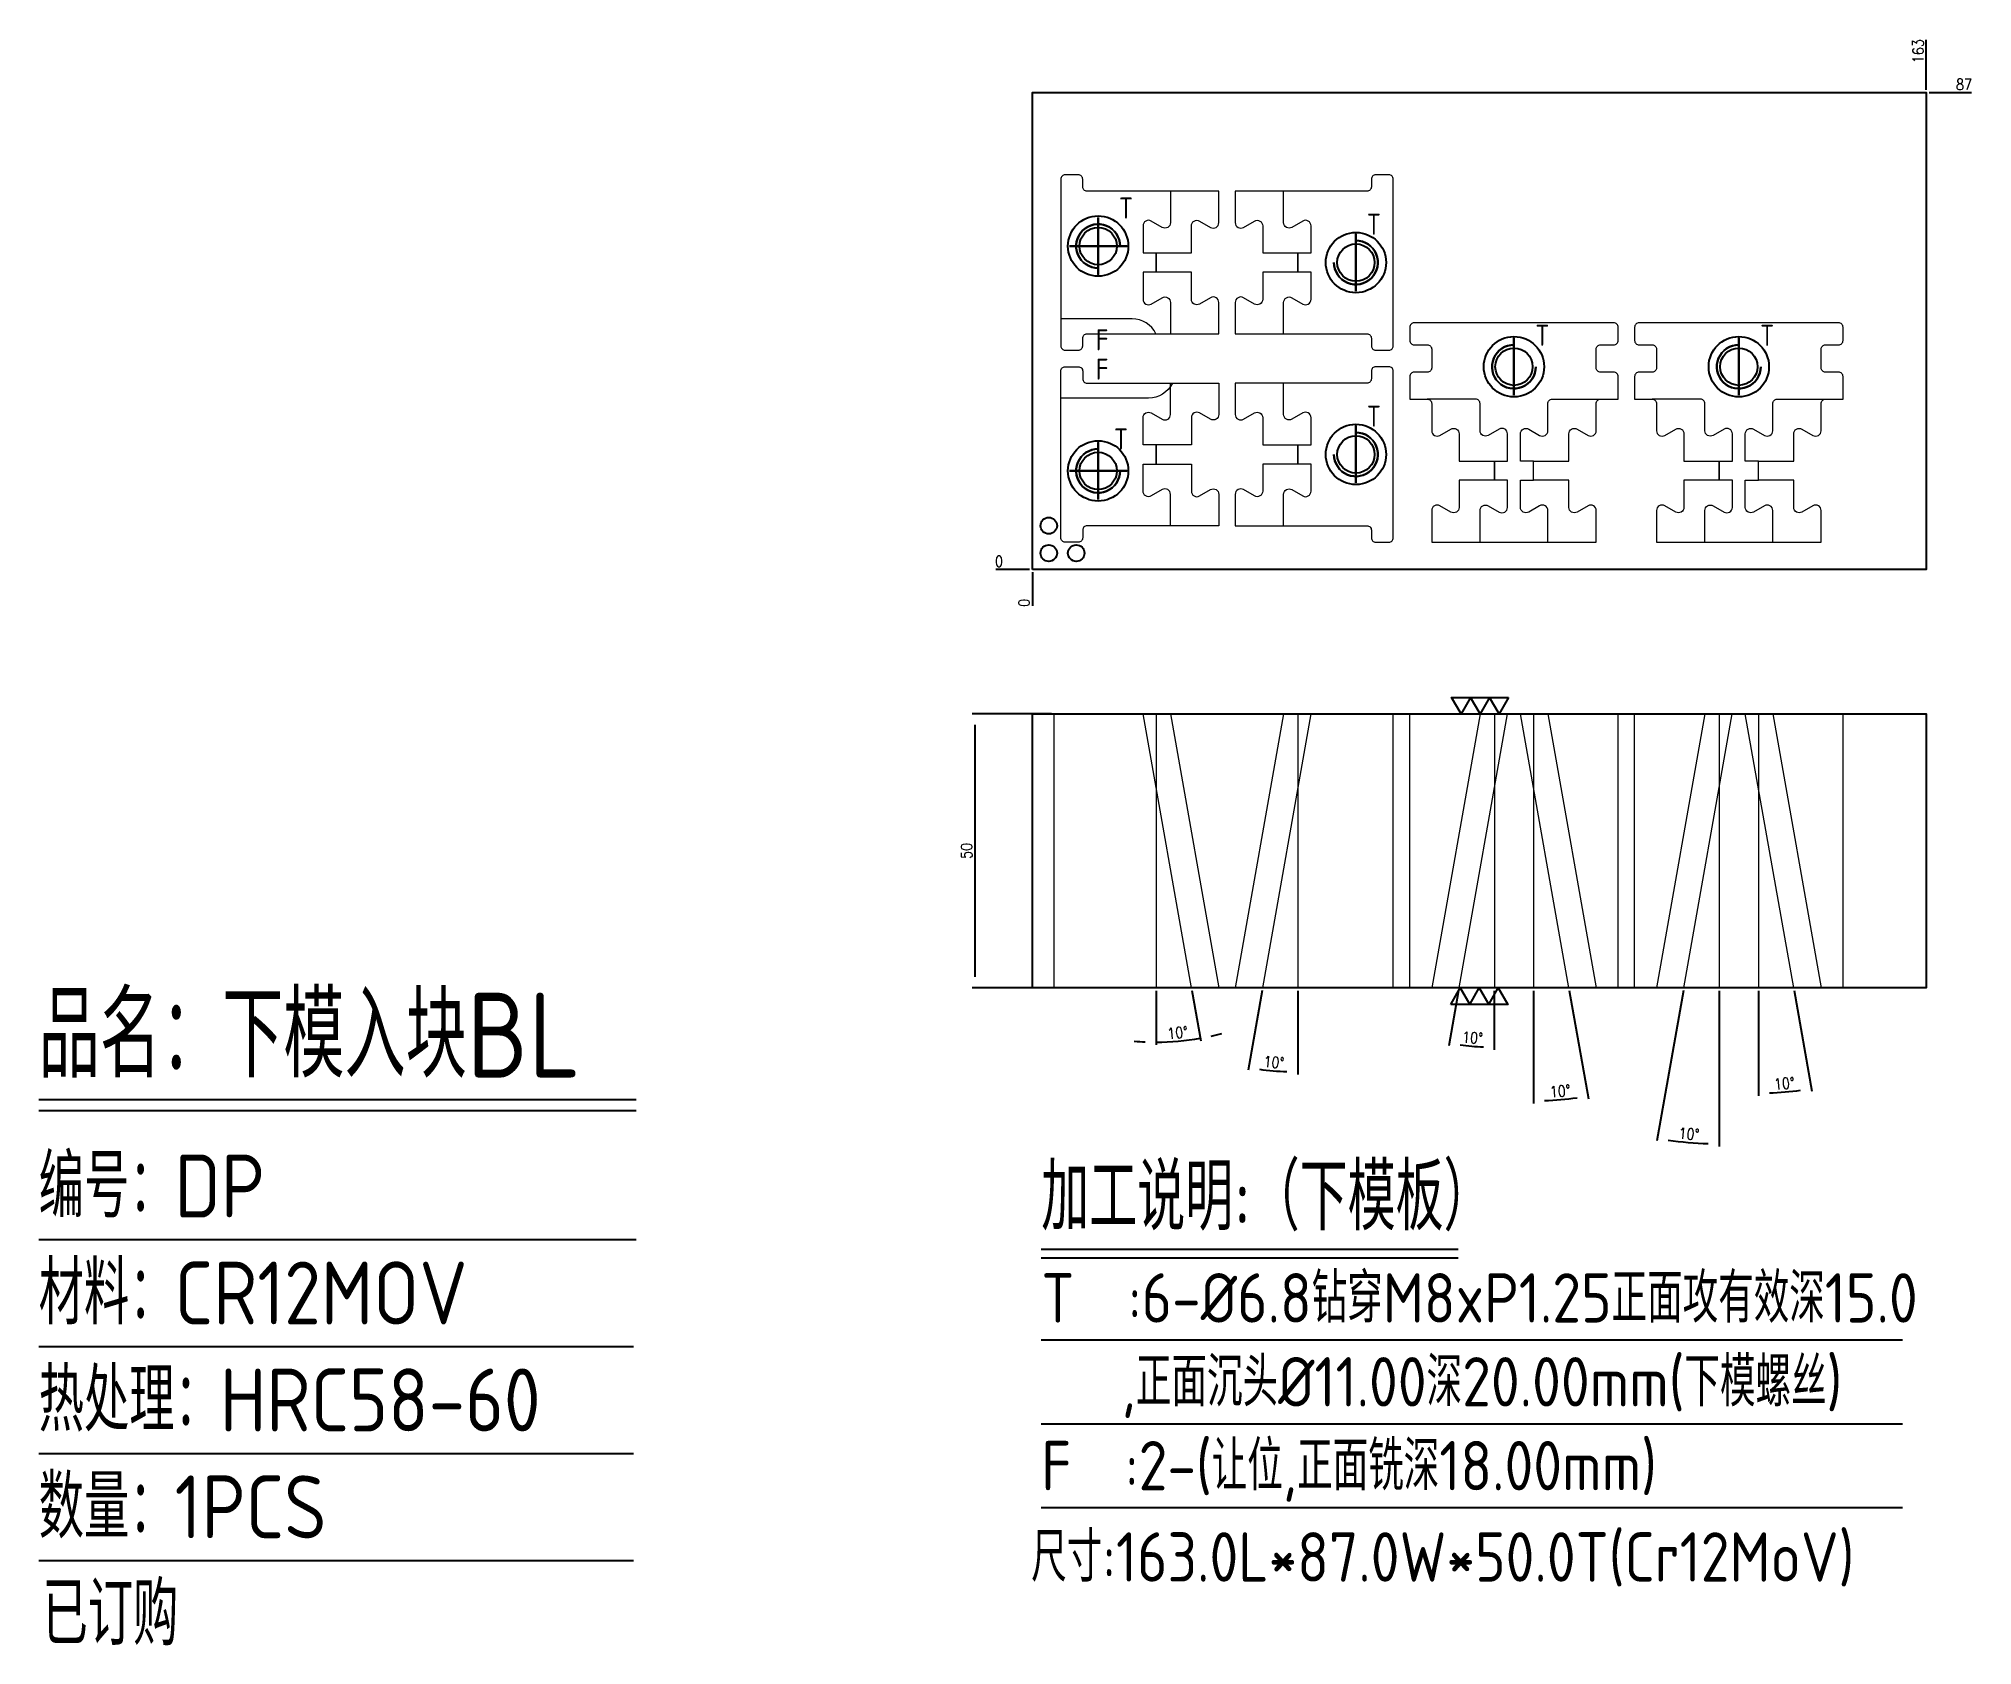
# Model space of a CAD drawing. Header units: millimetres. Extents: x 127289 to 127641, y -2987 to -2694.
import ezdxf
from ezdxf.enums import TextEntityAlignment as Align

# ---------------------------------------------------------------- set-up
doc = ezdxf.new("R2010")
doc.units = ezdxf.units.MM
doc.linetypes.add('CENTER', pattern=[0])
doc.linetypes.add('HIDDEN', pattern=[0])
for name, color, linetype in [('DIE_P', 2, 'Continuous'), ('DIM', 4, 'Continuous'), ('PRESS', 3, 'Continuous'), ('TEXT', 4, 'Continuous')]:
    doc.layers.add(name, color=color, linetype=linetype)
doc.styles.add('gbenor', font='gbenor.shx', dxfattribs={"bigfont": 'gbcbig.shx'})
doc.styles.get("Standard").update_dxf_attribs({"font": 'txt.shx', "width": 0.85, "bigfont": 'ctxt.shx'})
doc.dimstyles.new('T-2-WX', dxfattribs={"dimtxt": 2, "dimasz": 2, "dimexe": 0.5, "dimexo": 0.5, "dimgap": 0.5, "dimtad": 1, "dimtxsty": 'Standard', "dimblk": 'OPEN30', "dimcen": 0, "dimazin": 3, "dimtfac": 1, "dimtmove": 0, "dimatfit": 3, "dimldrblk": 'OPEN30', "dimlwd": -1, "dimlwe": -1})

# ---------------------------------------------------------------- blocks, each defined once
blk = doc.blocks.new('*D7579')
at = {"layer": 'Defpoints', "color": 0}
for p in [(127473.96, -2817.42), (127459.46, -2867.42), (127473.96, -2867.42)]:
    blk.add_point(p, dxfattribs=at)
at = {"layer": 'DIM', "color": 0}
for p, q in [((127473.46, -2817.42), (127458.96, -2817.42)), ((127459.46, -2819.42), (127459.46, -2865.42)), ((127473.46, -2867.42), (127458.96, -2867.42))]:
    blk.add_line(p, q, dxfattribs=at)
at = {"layer": 'DIM', "color": 0, "insert": (127457.96, -2842.42), "char_height": 2, "attachment_point": 5, "rotation": 90}
blk.add_mtext('50', dxfattribs=at)
blk = doc.blocks.new('_Open30')
blk = doc.blocks.new('*D7580')
at = {"layer": 'Defpoints', "color": 0}
for p in [(127490.14, -2817.42), (127492.54, -2817.42), (127492.54, -2867.42), (127498.96, -2867.42), (127495.23, -2877.22)]:
    blk.add_point(p, dxfattribs=at)
at = {"layer": 'DIM', "color": 0}
for p, q in [((127492.54, -2867.92), (127492.54, -2877.79)), ((127499.05, -2867.91), (127500.66, -2877.08))]:
    blk.add_line(p, q, dxfattribs=at)
for start, end in [(270, 280), (282.4755, 284.9509), (265.0491, 267.5245)]:
    blk.add_arc((127492.54, -2831), 46.29, start, end, dxfattribs=at)
at = {"layer": 'DIM', "color": 0, "insert": (127496.44, -2875.58), "char_height": 2, "attachment_point": 5, "rotation": 5}
blk.add_mtext('10%%d', dxfattribs=at)
blk = doc.blocks.new('*D7581')
at = {"layer": 'Defpoints', "color": 0}
for p in [(127518.38, -2817.42), (127520.77, -2817.42), (127511.96, -2867.42), (127518.38, -2867.42), (127512.37, -2882.37)]:
    blk.add_point(p, dxfattribs=at)
at = {"layer": 'DIM', "color": 0}
for p, q in [((127511.87, -2867.91), (127509.31, -2882.43)), ((127518.38, -2867.92), (127518.38, -2883.22))]:
    blk.add_line(p, q, dxfattribs=at)
blk.add_arc((127518.38, -2831), 51.72, 262.2157, 267.7843, dxfattribs=at)
at = {"layer": 'DIM', "color": 0, "insert": (127514, -2880.98), "char_height": 2, "attachment_point": 5, "rotation": 355}
blk.add_mtext('10%%d', dxfattribs=at)
blk = doc.blocks.new('*D7582')
at = {"layer": 'Defpoints', "color": 0}
for p in [(127599.96, -2817.42), (127602.35, -2817.42), (127602.35, -2867.42), (127608.77, -2867.42), (127605.59, -2886.51)]:
    blk.add_point(p, dxfattribs=at)
at = {"layer": 'DIM', "color": 0}
for p, q in [((127602.35, -2867.92), (127602.35, -2887.1)), ((127608.86, -2867.91), (127612.1, -2886.25))]:
    blk.add_line(p, q, dxfattribs=at)
blk.add_arc((127602.35, -2831), 55.6, 272.061, 277.939, dxfattribs=at)
at = {"layer": 'DIM', "color": 0, "insert": (127607.06, -2884.85), "char_height": 2, "attachment_point": 5, "rotation": 5}
blk.add_mtext('10%%d', dxfattribs=at)
blk = doc.blocks.new('*D7583')
at = {"layer": 'Defpoints', "color": 0}
for p in [(127595.19, -2817.42), (127597.59, -2817.42), (127588.77, -2867.42), (127595.19, -2867.42), (127587.67, -2895.39)]:
    blk.add_point(p, dxfattribs=at)
at = {"layer": 'DIM', "color": 0}
for p, q in [((127588.69, -2867.91), (127583.85, -2895.33)), ((127595.19, -2867.92), (127595.19, -2896.33))]:
    blk.add_line(p, q, dxfattribs=at)
blk.add_arc((127595.19, -2831), 64.83, 261.7677, 268.2323, dxfattribs=at)
at = {"layer": 'DIM', "color": 0, "insert": (127589.68, -2894.04), "char_height": 2, "attachment_point": 5, "rotation": 355}
blk.add_mtext('10%%d', dxfattribs=at)
blk = doc.blocks.new('*D7584')
at = {"layer": 'Defpoints', "color": 0}
for p in [(127558.96, -2817.42), (127561.35, -2817.42), (127561.35, -2867.42), (127567.77, -2867.42), (127564.67, -2887.89)]:
    blk.add_point(p, dxfattribs=at)
at = {"layer": 'DIM', "color": 0}
for p, q in [((127561.35, -2867.92), (127561.35, -2888.49)), ((127567.86, -2867.91), (127571.34, -2887.62))]:
    blk.add_line(p, q, dxfattribs=at)
blk.add_arc((127561.35, -2831), 56.99, 272.0108, 277.9892, dxfattribs=at)
at = {"layer": 'DIM', "color": 0, "insert": (127566.19, -2886.23), "char_height": 2, "attachment_point": 5, "rotation": 5}
blk.add_mtext('10%%d', dxfattribs=at)
blk = doc.blocks.new('*D7585')
at = {"layer": 'Defpoints', "color": 0}
for p in [(127554.19, -2817.42), (127556.59, -2817.42), (127547.77, -2867.42), (127554.19, -2867.42), (127548.71, -2877.9)]:
    blk.add_point(p, dxfattribs=at)
at = {"layer": 'DIM', "color": 0}
for p, q in [((127547.69, -2867.91), (127545.91, -2877.99)), ((127554.19, -2867.92), (127554.19, -2878.72))]:
    blk.add_line(p, q, dxfattribs=at)
blk.add_arc((127554.19, -2831), 47.22, 262.427, 267.573, dxfattribs=at)
at = {"layer": 'DIM', "color": 0, "insert": (127550.21, -2876.5), "char_height": 2, "attachment_point": 5, "rotation": 355}
blk.add_mtext('10%%d', dxfattribs=at)
blk = doc.blocks.new('*D7586')
at = {"layer": 'Defpoints', "color": 0}
for p in [(127632.96, -2704.11), (127637.96, -2704.11), (127469.96, -2791.11)]:
    blk.add_point(p, dxfattribs=at)
at = {"layer": 'DIM', "color": 0}
blk.add_line((127633.46, -2704.11), (127641.21, -2704.11), dxfattribs=at)
at = {"layer": 'DIM', "color": 0, "insert": (127639.83, -2702.61), "char_height": 2, "attachment_point": 5}
blk.add_mtext('87', dxfattribs=at)
blk = doc.blocks.new('*D7587')
at = {"layer": 'Defpoints', "color": 0}
for p in [(127464.96, -2791.11), (127469.96, -2791.11), (127469.96, -2791.11)]:
    blk.add_point(p, dxfattribs=at)
at = {"layer": 'DIM', "color": 0}
blk.add_line((127469.46, -2791.11), (127463.32, -2791.11), dxfattribs=at)
at = {"layer": 'DIM', "color": 0, "insert": (127463.89, -2789.61), "char_height": 2, "attachment_point": 5}
blk.add_mtext('0', dxfattribs=at)
blk = doc.blocks.new('*D7588')
at = {"layer": 'Defpoints', "color": 0}
for p in [(127469.96, -2791.11), (127469.96, -2791.11), (127469.96, -2796.11)]:
    blk.add_point(p, dxfattribs=at)
at = {"layer": 'DIM', "color": 0}
blk.add_line((127469.96, -2791.61), (127469.96, -2797.74), dxfattribs=at)
at = {"layer": 'DIM', "color": 0, "insert": (127468.46, -2797.17), "char_height": 2, "attachment_point": 5, "rotation": 90}
blk.add_mtext('0', dxfattribs=at)
blk = doc.blocks.new('*D7589')
at = {"layer": 'Defpoints', "color": 0}
for p in [(127632.96, -2699.11), (127632.96, -2704.11), (127469.96, -2791.11)]:
    blk.add_point(p, dxfattribs=at)
at = {"layer": 'DIM', "color": 0}
blk.add_line((127632.96, -2703.61), (127632.96, -2694.48), dxfattribs=at)
at = {"layer": 'DIM', "color": 0, "insert": (127631.46, -2696.54), "char_height": 2, "attachment_point": 5, "rotation": 90}
blk.add_mtext('163', dxfattribs=at)

msp = doc.modelspace()

# ---------------------------------------------------------------- linework, layer by layer
at = {"layer": 'DIE_P', "color": 2, "linetype": 'HIDDEN', "lineweight": 15, "ltscale": 5}
for p, q in [((127492.537, -2817.415), (127492.537, -2867.415)), ((127518.377, -2817.415), (127518.377, -2867.415)), ((127554.194, -2817.415), (127554.194, -2867.415)), ((127561.354, -2817.415), (127561.354, -2867.415)), ((127595.194, -2817.415), (127595.194, -2867.415)), ((127602.354, -2817.415), (127602.354, -2867.415))]:
    msp.add_line(p, q, dxfattribs=at)
at = {"layer": 'DIE_P', "color": 2, "lineweight": 15}
for p, q in [((127576.774, -2817.415), (127538.774, -2817.415)), ((127538.774, -2867.415), (127538.774, -2817.415)), ((127551.589, -2817.415), (127542.773, -2867.415)), ((127547.773, -2867.415), (127556.589, -2817.415)), ((127567.775, -2867.415), (127558.958, -2817.415)), ((127563.958, -2817.415), (127572.775, -2867.415)), ((127576.774, -2867.415), (127576.774, -2817.415)), ((127617.774, -2817.415), (127579.774, -2817.415)), ((127579.774, -2867.415), (127579.774, -2817.415)), ((127592.589, -2817.415), (127583.773, -2867.415)), ((127588.773, -2867.415), (127597.589, -2817.415)), ((127608.775, -2867.415), (127599.958, -2817.415)), ((127604.958, -2817.415), (127613.775, -2867.415)), ((127617.774, -2867.415), (127617.774, -2817.415)), ((127538.774, -2867.415), (127576.774, -2867.415)), ((127579.774, -2867.415), (127617.774, -2867.415))]:
    msp.add_line(p, q, dxfattribs=at)
at = {"layer": 'DIE_P', "color": 1, "linetype": 'Continuous', "lineweight": 15}
for points in [[(127503.957, -2748.106), (127503.957, -2742.388, 0.5773503), (127502.457, -2741.522), (127500.457, -2742.677, -0.5773503), (127498.957, -2741.811), (127498.957, -2736.856), (127492.537, -2736.856), (127492.537, -2733.356), (127498.957, -2733.356), (127498.957, -2728.401, -0.5773503), (127500.457, -2727.535), (127502.457, -2728.69, 0.5773503), (127503.957, -2727.824), (127503.957, -2722.106), (127479.941, -2722.106, -0.4142136), (127479.141, -2721.306), (127479.141, -2719.906, 0.4142136), (127478.341, -2719.106), (127475.941, -2719.106, 0.4142136), (127475.141, -2719.906), (127475.141, -2750.306, 0.4142136), (127475.941, -2751.106), (127478.341, -2751.106, 0.4142136), (127479.141, -2750.306), (127479.141, -2748.906, -0.4142136), (127479.941, -2748.106)], [(127506.957, -2722.106), (127506.957, -2727.824, 0.5773503), (127508.457, -2728.69), (127510.457, -2727.535, -0.5773503), (127511.957, -2728.401), (127511.957, -2733.356), (127518.377, -2733.356), (127518.377, -2736.856), (127511.957, -2736.856), (127511.957, -2741.811, -0.5773503), (127510.457, -2742.677), (127508.457, -2741.522, 0.5773503), (127506.957, -2742.388), (127506.957, -2748.106), (127530.974, -2748.106, -0.4142136), (127531.774, -2748.906), (127531.774, -2750.306, 0.4142136), (127532.574, -2751.106), (127534.974, -2751.106, 0.4142136), (127535.774, -2750.306), (127535.774, -2719.906, 0.4142136), (127534.974, -2719.106), (127532.574, -2719.106, 0.4142136), (127531.774, -2719.906), (127531.774, -2721.306, -0.4142136), (127530.974, -2722.106)], [(127573.574, -2760.026), (127576.774, -2760.026), (127576.774, -2755.906, 0.4142136), (127575.974, -2755.106), (127573.574, -2755.106, -0.4142136), (127572.774, -2754.306), (127572.774, -2750.906, -0.4142136), (127573.574, -2750.106), (127575.974, -2750.106, 0.4142136), (127576.774, -2749.306), (127576.774, -2746.906, 0.4142136), (127575.974, -2746.106), (127539.574, -2746.106, 0.4142136), (127538.774, -2746.906), (127538.774, -2749.306, 0.4142136), (127539.574, -2750.106), (127541.974, -2750.106, -0.4142136), (127542.774, -2750.906), (127542.774, -2754.306, -0.4142136), (127541.974, -2755.106), (127539.574, -2755.106, 0.4142136), (127538.774, -2755.906), (127538.774, -2760.026), (127541.974, -2760.026, -0.4142136), (127542.774, -2760.826), (127542.774, -2765.774, 0.5773503), (127544.274, -2766.64), (127546.274, -2765.485, -0.5773503), (127547.774, -2766.351), (127547.774, -2771.306), (127554.194, -2771.306), (127554.194, -2774.806), (127547.774, -2774.806), (127547.774, -2779.761, -0.5773503), (127546.274, -2780.627), (127544.274, -2779.472, 0.5773503), (127542.774, -2780.338), (127542.774, -2786.106), (127572.774, -2786.106), (127572.774, -2780.338, 0.5773503), (127571.274, -2779.472), (127569.274, -2780.627, -0.5773503), (127567.774, -2779.761), (127567.774, -2774.806), (127561.354, -2774.806), (127561.354, -2771.306), (127567.774, -2771.306), (127567.774, -2766.351, -0.5773503), (127569.274, -2765.485), (127571.274, -2766.64, 0.5773503), (127572.774, -2765.774), (127572.774, -2760.826, -0.4142136)], [(127614.574, -2760.026), (127617.774, -2760.026), (127617.774, -2755.906, 0.4142136), (127616.974, -2755.106), (127614.574, -2755.106, -0.4142136), (127613.774, -2754.306), (127613.774, -2750.906, -0.4142136), (127614.574, -2750.106), (127616.974, -2750.106, 0.4142136), (127617.774, -2749.306), (127617.774, -2746.906, 0.4142136), (127616.974, -2746.106), (127580.574, -2746.106, 0.4142136), (127579.774, -2746.906), (127579.774, -2749.306, 0.4142136), (127580.574, -2750.106), (127582.974, -2750.106, -0.4142136), (127583.774, -2750.906), (127583.774, -2754.306, -0.4142136), (127582.974, -2755.106), (127580.574, -2755.106, 0.4142136), (127579.774, -2755.906), (127579.774, -2760.026), (127582.974, -2760.026, -0.4142136), (127583.774, -2760.826), (127583.774, -2765.774, 0.5773503), (127585.274, -2766.64), (127587.274, -2765.485, -0.5773503), (127588.774, -2766.351), (127588.774, -2771.306), (127595.194, -2771.306), (127595.194, -2774.806), (127588.774, -2774.806), (127588.774, -2779.761, -0.5773503), (127587.274, -2780.627), (127585.274, -2779.472, 0.5773503), (127583.774, -2780.338), (127583.774, -2786.106), (127613.774, -2786.106), (127613.774, -2780.338, 0.5773503), (127612.274, -2779.472), (127610.274, -2780.627, -0.5773503), (127608.774, -2779.761), (127608.774, -2774.806), (127602.354, -2774.806), (127602.354, -2771.306), (127608.774, -2771.306), (127608.774, -2766.351, -0.5773503), (127610.274, -2765.485), (127612.274, -2766.64, 0.5773503), (127613.774, -2765.774), (127613.774, -2760.826, -0.4142136)], [(127503.957, -2757.106), (127503.957, -2762.824, -0.5773503), (127502.457, -2763.69), (127500.457, -2762.535, 0.5773503), (127498.957, -2763.401), (127498.957, -2768.356), (127492.537, -2768.356), (127492.537, -2771.856), (127498.957, -2771.856), (127498.957, -2776.811, 0.5773503), (127500.457, -2777.677), (127502.457, -2776.522, -0.5773503), (127503.957, -2777.388), (127503.957, -2783.106), (127479.941, -2783.106, 0.4142136), (127479.141, -2783.906), (127479.141, -2785.306, -0.4142136), (127478.341, -2786.106), (127475.941, -2786.106, -0.4142136), (127475.141, -2785.306), (127475.141, -2754.906, -0.4142136), (127475.941, -2754.106), (127478.341, -2754.106, -0.4142136), (127479.141, -2754.906), (127479.141, -2756.306, 0.4142136), (127479.941, -2757.106)], [(127506.957, -2757.106), (127506.957, -2762.824, 0.5773503), (127508.457, -2763.69), (127510.457, -2762.535, -0.5773503), (127511.957, -2763.401), (127511.957, -2768.356), (127518.377, -2768.356), (127518.377, -2771.856), (127511.957, -2771.856), (127511.957, -2776.811, -0.5773503), (127510.457, -2777.677), (127508.457, -2776.522, 0.5773503), (127506.957, -2777.388), (127506.957, -2783.106), (127530.974, -2783.106, -0.4142136), (127531.774, -2783.906), (127531.774, -2785.306, 0.4142136), (127532.574, -2786.106), (127534.974, -2786.106, 0.4142136), (127535.774, -2785.306), (127535.774, -2754.906, 0.4142136), (127534.974, -2754.106), (127532.574, -2754.106, 0.4142136), (127531.774, -2754.906), (127531.774, -2756.306, -0.4142136), (127530.974, -2757.106)]]:
    msp.add_lwpolyline(points, format="xyb", close=True, dxfattribs=at)
at = {"layer": 'DIE_P', "lineweight": 15}
for points in [[(127495.141, -2722.106), (127495.141, -2727.824, -0.5773503), (127493.641, -2728.69), (127491.641, -2727.535, 0.5773503), (127490.141, -2728.401), (127490.141, -2733.356), (127492.537, -2733.356), (127492.537, -2736.856), (127490.141, -2736.856), (127490.141, -2741.811, 0.5773503), (127491.641, -2742.677), (127493.641, -2741.522, -0.5773503), (127495.141, -2742.388), (127495.141, -2748.106)], [(127515.774, -2748.106), (127515.774, -2742.388, -0.5773503), (127517.274, -2741.522), (127519.274, -2742.677, 0.5773503), (127520.774, -2741.811), (127520.774, -2736.856), (127518.377, -2736.856), (127518.377, -2733.356), (127520.774, -2733.356), (127520.774, -2728.401, 0.5773503), (127519.274, -2727.535), (127517.274, -2728.69, -0.5773503), (127515.774, -2727.824), (127515.774, -2722.106)], [(127495.141, -2783.106), (127495.141, -2777.388, 0.5773503), (127493.641, -2776.522), (127491.641, -2777.677, -0.5773503), (127490.141, -2776.811), (127490.141, -2771.856), (127492.537, -2771.856), (127492.537, -2768.356), (127490.141, -2768.356), (127490.141, -2763.401, -0.5773503), (127491.641, -2762.535), (127493.641, -2763.69, 0.5773503), (127495.141, -2762.824), (127495.141, -2757.106)], [(127515.774, -2783.106), (127515.774, -2777.388, -0.5773503), (127517.274, -2776.522), (127519.274, -2777.677, 0.5773503), (127520.774, -2776.811), (127520.774, -2771.856), (127518.377, -2771.856), (127518.377, -2768.356), (127520.774, -2768.356), (127520.774, -2763.401, 0.5773503), (127519.274, -2762.535), (127517.274, -2763.69, -0.5773503), (127515.774, -2762.824), (127515.774, -2757.106)], [(127551.59, -2786.106), (127551.59, -2780.338, -0.5773503), (127553.09, -2779.472), (127555.09, -2780.627, 0.5773503), (127556.59, -2779.761), (127556.59, -2774.806), (127554.194, -2774.806), (127554.194, -2771.306), (127556.59, -2771.306), (127556.59, -2766.351, 0.5773503), (127555.09, -2765.485), (127553.09, -2766.64, -0.5773503), (127551.59, -2765.774), (127551.59, -2760.826, 0.4142136), (127550.79, -2760.026), (127541.974, -2760.026)], [(127563.957, -2786.106), (127563.957, -2780.338, 0.5773503), (127562.457, -2779.472), (127560.457, -2780.627, -0.5773503), (127558.957, -2779.761), (127558.957, -2774.806), (127561.354, -2774.806), (127561.354, -2771.306), (127558.957, -2771.306), (127558.957, -2766.351, -0.5773503), (127560.457, -2765.485), (127562.457, -2766.64, 0.5773503), (127563.957, -2765.774), (127563.957, -2760.826, -0.4142136), (127564.757, -2760.026), (127573.574, -2760.026)], [(127592.59, -2786.106), (127592.59, -2780.338, -0.5773503), (127594.09, -2779.472), (127596.09, -2780.627, 0.5773503), (127597.59, -2779.761), (127597.59, -2774.806), (127595.194, -2774.806), (127595.194, -2771.306), (127597.59, -2771.306), (127597.59, -2766.351, 0.5773503), (127596.09, -2765.485), (127594.09, -2766.64, -0.5773503), (127592.59, -2765.774), (127592.59, -2760.826, 0.4142136), (127591.79, -2760.026), (127582.974, -2760.026)], [(127604.957, -2786.106), (127604.957, -2780.338, 0.5773503), (127603.457, -2779.472), (127601.457, -2780.627, -0.5773503), (127599.957, -2779.761), (127599.957, -2774.806), (127602.354, -2774.806), (127602.354, -2771.306), (127599.957, -2771.306), (127599.957, -2766.351, -0.5773503), (127601.457, -2765.485), (127603.457, -2766.64, 0.5773503), (127604.957, -2765.774), (127604.957, -2760.826, -0.4142136), (127605.757, -2760.026), (127614.574, -2760.026)]]:
    msp.add_lwpolyline(points, format="xyb", dxfattribs=at)
at = {"layer": 'DIE_P'}
for points in [[(127485.957, -2732.106, 2.4142136), (127481.957, -2736.106, -2.4142136)], [(127524.957, -2735.106, 2.4142136), (127528.957, -2731.106, -2.4142136)], [(127561.774, -2754.106, -2.4142136), (127557.774, -2750.106, 2.4142136)], [(127602.774, -2754.106, -2.4142136), (127598.774, -2750.106, 2.4142136)], [(127524.957, -2770.106, 2.4142136), (127528.957, -2766.106, -2.4142136)], [(127485.957, -2773.106, -2.4142136), (127481.957, -2769.106, 2.4142136)]]:
    msp.add_lwpolyline(points, format="xyb", close=True, dxfattribs=at)
at = {"layer": 'DIE_P', "color": 4, "linetype": 'CENTER', "ltscale": 0.007}
for points in [[(127481.957, -2726.906), (127481.957, -2737.306)], [(127476.757, -2732.106), (127487.157, -2732.106)], [(127528.957, -2740.306), (127528.957, -2729.906)], [(127557.774, -2759.306), (127557.774, -2748.906)], [(127598.774, -2759.306), (127598.774, -2748.906)], [(127528.957, -2775.306), (127528.957, -2764.906)], [(127481.957, -2778.306), (127481.957, -2767.906)], [(127476.757, -2773.106), (127487.157, -2773.106)]]:
    msp.add_lwpolyline(points, close=True, dxfattribs=at)
at = {"layer": 'DIE_P', "color": 94, "linetype": 'Continuous', "lineweight": 15}
for points in [[(127492.489, -2748.106, 0.2889655), (127488.157, -2745.375), (127475.141, -2745.375), (127475.141, -2750.306, 0.4142136), (127475.941, -2751.106), (127478.341, -2751.106, 0.4142136), (127479.141, -2750.306), (127479.141, -2748.906, -0.4142136), (127479.941, -2748.106)], [(127495.489, -2757.106, -0.2889655), (127491.157, -2759.837), (127475.141, -2759.837), (127475.141, -2754.906, -0.4142136), (127475.941, -2754.106), (127478.341, -2754.106, -0.4142136), (127479.141, -2754.906), (127479.141, -2756.306, 0.4142136), (127479.941, -2757.106)]]:
    msp.add_lwpolyline(points, format="xyb", close=True, dxfattribs=at)
at = {"layer": 'DIE_P', "color": 2, "lineweight": 15}
for points in [[(127495.142, -2817.415), (127503.958, -2867.415), (127473.958, -2867.415), (127473.958, -2817.415)], [(127515.773, -2817.415), (127506.956, -2867.415), (127535.774, -2867.415), (127535.774, -2817.415)]]:
    msp.add_lwpolyline(points, close=True, dxfattribs=at)
for points in [[(127498.958, -2867.415), (127490.142, -2817.415)], [(127511.956, -2867.415), (127520.773, -2817.415)]]:
    msp.add_lwpolyline(points, dxfattribs=at)
at = {"layer": 'DIE_P'}
for centre, radius in [((127481.957, -2732.106), 5.5), ((127481.957, -2732.106), 5.5), ((127481.957, -2732.106), 3.4), ((127481.957, -2732.106), 3.4), ((127528.957, -2735.106), 5.5), ((127528.957, -2735.106), 3.4), ((127557.774, -2754.106), 5.5), ((127598.774, -2754.106), 5.5), ((127557.774, -2754.106), 3.4), ((127598.774, -2754.106), 3.4), ((127481.957, -2773.106), 5.5), ((127481.957, -2773.106), 5.5), ((127528.957, -2770.106), 5.5), ((127528.957, -2770.106), 3.4), ((127481.957, -2773.106), 3.4), ((127481.957, -2773.106), 3.4)]:
    msp.add_circle(centre, radius, dxfattribs=at)
at = {"layer": 'DIM', "color": 4, "linetype": 'Continuous', "lineweight": 25}
for p, q in [((127288.779, -2887.773), (127397.731, -2887.773)), ((127288.779, -2889.781), (127397.731, -2889.781)), ((127288.779, -2913.303), (127397.731, -2913.303)), ((127288.779, -2932.809), (127397.258, -2932.809)), ((127288.779, -2952.315), (127397.258, -2952.315)), ((127288.779, -2971.821), (127397.258, -2971.821))]:
    msp.add_line(p, q, dxfattribs=at)
at = {"layer": 'PRESS', "color": 8, "linetype": 'HIDDEN'}
for points in [[(127469.957, -2791.106), (127469.957, -2704.106), (127632.957, -2704.106), (127632.957, -2791.106)], [(127469.957, -2817.415), (127632.957, -2817.415), (127632.957, -2867.415), (127469.957, -2867.415)]]:
    msp.add_lwpolyline(points, close=True, dxfattribs=at)
at = {"layer": 'PRESS', "color": 4}
for points in [[(127556.781, -2814.438), (127555.049, -2817.438), (127553.317, -2814.438), (127551.585, -2817.438), (127549.853, -2814.438), (127548.121, -2817.438), (127546.389, -2814.438), (127556.781, -2814.438)], [(127546.261, -2870.415), (127547.993, -2867.415), (127549.725, -2870.415), (127551.457, -2867.415), (127553.189, -2870.415), (127554.921, -2867.415), (127556.653, -2870.415), (127546.261, -2870.415)]]:
    msp.add_lwpolyline(points, close=True, dxfattribs=at)
at = {"layer": 'TEXT', "color": 3}
for p, q in [((127471.587, -2915.087), (127547.619, -2915.087)), ((127471.587, -2916.662), (127547.619, -2916.662)), ((127471.587, -2931.602), (127628.613, -2931.602)), ((127471.587, -2946.902), (127628.613, -2946.902)), ((127471.587, -2962.202), (127628.613, -2962.202))]:
    msp.add_line(p, q, dxfattribs=at)
at = {"layer": 'TEXT', "color": 4}
for centre in [(127472.957, -2783.106), (127472.957, -2788.106), (127477.957, -2788.106)]:
    msp.add_circle(centre, 1.5, dxfattribs=at)

# ---------------------------------------------------------------- texts
at = {"layer": 'DIM', "color": 3, "linetype": 'Continuous', "lineweight": 25, "style": 'gbenor'}
for s, height, p in [('品名：下模入块BL', 15.49, (127288.779, -2883.757)), ('编号：DP', 11.4741, (127288.779, -2909.287)), ('材料：CR12MOV', 11.4741, (127288.779, -2928.793)), ('热处理：HRC58-60', 11.47411, (127288.779, -2948.299)), ('数量：1PCS', 11.4741, (127288.779, -2967.805)), ('已订购', 11.4741, (127289.477, -2987.311))]:
    msp.add_text(s, height=height, dxfattribs=at).set_placement(p)
at = {"layer": 'TEXT', "color": 4, "style": 'gbenor'}
for s, p in [('T', (127487.032, -2725.169)), ('T', (127532.229, -2728.115)), ('T', (127562.933, -2748.368)), ('T', (127603.933, -2748.368)), ('F', (127482.685, -2749.216)), ('F', (127482.685, -2754.548)), ('T', (127532.229, -2763.115)), ('T', (127486.109, -2767.301))]:
    msp.add_text(s, height=3.84, dxfattribs=at).set_placement(p, align=Align.MIDDLE_CENTER)
for s, height, p in [('加工说明:（下模板）', 12.15, (127471.587, -2911.622)), ('T  :6-%%C6.8钻穿M8xP1.25正面攻有效深15.0', 9, (127471.587, -2928.452)), ('   ,正面沉头%%C11.00深20.00mm(下模螺丝)', 9, (127471.587, -2943.752)), ('F  :2-(让位,正面铣深18.00mm)', 9, (127471.587, -2959.052)), ('尺寸:163.0L*87.0W*50.0T(Cr12MoV)', 9, (127469.752, -2975.704))]:
    msp.add_text(s, height=height, dxfattribs=at).set_placement(p)

# ---------------------------------------------------------------- dimensions: what is measured, and where the dimension line sits
at = {"layer": 'DIM', "color": 4}
for feature_location, offset, dtype, origin, picture, middle in [((127632.957, -2704.106), (0, 5), 1, (127469.957, -2791.106), '*D7589', (127631.457, -2696.542)), ((127632.957, -2704.106), (5, 0), 0, (127469.957, -2791.106), '*D7586', (127639.834, -2702.606)), ((127469.957332552, -2791.105873512), (-5, 0), 0, (127469.957332552, -2791.105873512), '*D7587', (127463.890665885, -2789.605873512)), ((127469.957332552, -2791.105873512), (0, -5), 1, (127469.957332552, -2791.105873512), '*D7588', (127468.457332552, -2797.172540178))]:
    dim = msp.add_ordinate_dim(feature_location=feature_location, offset=offset, dtype=dtype, origin=origin, dimstyle='T-2-WX', dxfattribs=at)
    dim.commit()
    dim.dimension.update_dxf_attribs({"geometry": picture, "text_midpoint": middle})
dim = msp.add_linear_dim(base=(127459.465, -2867.415), p1=(127473.958, -2817.415), p2=(127473.958, -2867.415), angle=90, dimstyle='T-2-WX', dxfattribs=at)
dim.commit()
dim.dimension.update_dxf_attribs({"geometry": '*D7579', "text_midpoint": (127457.965, -2842.415)})
for base, line1, line2, picture, middle in [((127495.229, -2877.216), ((127498.958, -2867.415), (127490.142, -2817.415)), ((127492.537, -2817.415), (127492.537, -2867.415)), '*D7580', (127496.437, -2875.577)), ((127512.373, -2882.372), ((127518.377, -2817.415), (127518.377, -2867.415)), ((127511.956, -2867.415), (127520.773, -2817.415)), '*D7581', (127514.004, -2880.983)), ((127548.712, -2877.899), ((127554.194, -2817.415), (127554.194, -2867.415)), ((127547.773, -2867.415), (127556.589, -2817.415)), '*D7585', (127550.213, -2876.497)), ((127564.667, -2887.894), ((127567.775, -2867.415), (127558.958, -2817.415)), ((127561.354, -2817.415), (127561.354, -2867.415)), '*D7584', (127566.186, -2886.232)), ((127587.668, -2895.388), ((127595.194, -2817.415), (127595.194, -2867.415)), ((127588.773, -2867.415), (127597.589, -2817.415)), '*D7583', (127589.679, -2894.038)), ((127605.587, -2886.508), ((127608.775, -2867.415), (127599.958, -2817.415)), ((127602.354, -2817.415), (127602.354, -2867.415)), '*D7582', (127607.065, -2884.849))]:
    dim = msp.add_angular_dim_2l(base=base, line1=line1, line2=line2, dimstyle='T-2-WX', dxfattribs=at)
    dim.commit()
    dim.dimension.update_dxf_attribs({"geometry": picture, "text_midpoint": middle})

doc.saveas('drawing.dxf')
